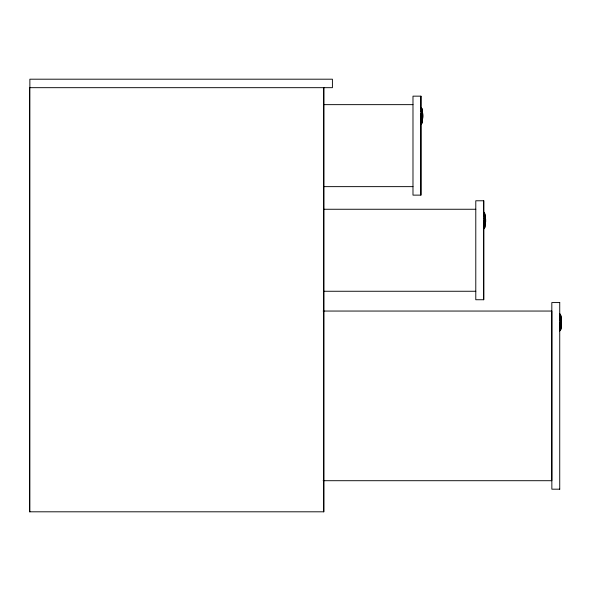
<?xml version="1.0" encoding="UTF-8"?>
<svg xmlns="http://www.w3.org/2000/svg" width="591" height="591" viewBox="0 0 591 591"><rect width="100%" height="100%" fill="white"/><g stroke="black" fill="none" stroke-linecap="round" stroke-linejoin="round"><path stroke-width="0.89" d="M420.918 120.195L422.048 119.471L422.048 122.987L420.918 124.435L422.048 122.751L422.048 115.954L422.048 108.914L420.918 107.466L420.918 108.604L422.048 109.86L422.048 112.438L420.918 111.714M420.918 107.466L421.479 107.791L421.479 115.954L421.479 124.11L420.918 124.11L420.918 113.753L422.048 114.129M422.048 109.86L422.048 108.914M421.856 120.431C423.355 117.868 423.355 114.041 421.856 111.47M483.719 226.567L484.849 225.548L484.849 227.365L483.719 228.761L484.28 228.451C484.051 228.606 484.849 207.352 483.719 213.225L484.849 214.481L484.849 220.569L484.849 227.609L483.719 229.049L483.719 220.569L485.41 220.569M484.849 214.917L484.849 215.671M484.849 216.572L484.849 213.536L484.28 212.413L483.719 212.413L484.849 214.481M484.28 225.755C486.223 222.8 486.223 218.345 484.28 215.39M560.881 327.288L560.881 329.423L559.751 330.871L559.751 322.39L561.45 322.39M559.751 330.871L560.881 329.187L560.889 322.39L560.881 316.303L559.751 315.047L559.751 313.91L560.881 315.358L560.881 318.874L559.751 318.15M560.696 326.867L561.45 325.464L561.45 319.701L560.696 318.512M421.856 120.276L422.609 118.924L422.609 113.258M485.41 223.538L484.28 225.577L485.41 223.538L485.41 217.88M560.696 326.72L561.45 325.36L561.45 319.317L560.696 317.914M422.048 122.041L421.479 124.11M483.719 227.919L484.849 226.663L484.849 224.085L483.719 224.809M421.856 119.833L422.609 118.614M484.28 225.06L485.41 223.235M420.918 121.953L422.048 120.926M484.849 225.548L483.719 226.338M559.751 328.389L560.881 327.37M421.856 119.116L422.609 118.126M484.28 224.233L485.41 222.741M560.696 325.56L561.45 324.562M559.751 326.631L560.881 325.907L560.881 328.485L559.751 330.583M421.479 118.54L422.609 117.491M484.28 223.162L485.41 222.105M560.32 324.984L561.45 323.927M420.918 124.147L421.479 123.837M421.479 118.067L420.918 118.067L422.048 117.772M483.719 222.763L484.849 222.393M559.751 324.585L560.889 324.215M420.918 123.297L421.479 123.017L420.918 123.017M559.751 329.741L560.32 329.46L559.751 329.46M421.479 117.291L422.609 116.745M484.28 221.913L485.41 221.366M560.32 323.735L561.45 323.188M29.868 87.675L332.408 87.675L332.408 79.194L29.868 79.194L29.868 511.806M420.932 96.156L412.983 96.156L412.983 195.126L420.932 195.126L420.932 96.156L420.903 108.072L421.479 108.072L422.048 109.158M323.513 104.644L412.983 104.644M420.918 108.884L421.479 108.884M420.918 110.185L422.048 110.975M420.918 111.869L421.479 111.869M420.918 113.841L421.479 113.841M420.918 115.954L422.609 115.954M420.918 120.032L421.479 120.032M420.918 121.724L421.479 121.724M323.513 186.638L412.983 186.638M483.733 200.777L475.785 200.777L475.785 299.74L483.733 299.74L483.733 200.777L483.704 212.694L484.28 212.413M323.624 209.258L475.785 209.258M483.719 213.506L484.28 213.506M483.719 214.799L484.849 215.597M483.719 216.491L484.849 217.052M483.719 218.456L484.849 218.751M483.719 222.681L484.28 222.681M483.719 224.654L484.28 224.654M483.719 227.638L484.28 227.638M483.719 228.451L484.28 228.451M323.624 291.26L475.785 291.26M559.766 302.57L551.824 302.57L551.854 489.185L559.766 489.185M323.137 311.051L551.824 311.051L551.802 480.705L323.137 480.705M559.751 314.235L560.32 314.235L560.32 322.39L560.32 330.273L559.751 330.273M559.751 314.508L560.32 314.508L560.881 316.303M559.751 315.328L560.32 315.328L560.32 314.508L559.751 314.198M559.751 316.621L560.881 317.419M559.751 318.313L560.32 318.313M559.751 320.278L560.889 320.573M559.751 324.503L560.32 324.503M559.751 326.468L560.32 326.468M559.751 328.16L560.32 328.16M483.719 218.375L484.28 218.456M559.751 320.196L560.32 320.278M483.719 216.328L484.28 216.491M420.918 109.956L421.479 110.185M483.719 214.57L484.28 214.799M559.751 316.392L560.32 316.621M421.479 114.61L422.609 115.156M484.28 219.231L485.41 219.778M560.32 321.053L561.45 321.6M420.918 107.761L421.479 107.791M421.479 113.361L422.609 114.418M484.28 217.983L485.41 219.032M560.32 319.805L561.45 320.854M421.856 112.785L422.609 113.775L422.609 112.881M484.28 216.904L485.41 218.397M560.696 319.229L561.45 320.219M421.856 112.076L422.609 113.287M484.28 216.084L485.41 217.909M484.28 215.567L485.41 217.599M421.856 111.625L422.609 112.984M560.881 316.931L560.881 317.493M420.918 123.837L420.918 124.435M559.736 302.57L559.736 489.185M483.704 229.182L483.704 299.74M420.903 123.652L420.903 195.126M323.927 87.675L323.927 511.806L29.55 511.806L29.55 87.675M323.617 87.675L323.617 511.806M422.048 121.414L422.048 120.852L422.048 121.414M422.048 110.295L422.048 111.056L422.048 110.295M561.45 325.057L560.696 326.269L561.45 325.057M561.45 319.421L560.696 318.069L561.45 319.421"/></g></svg>
